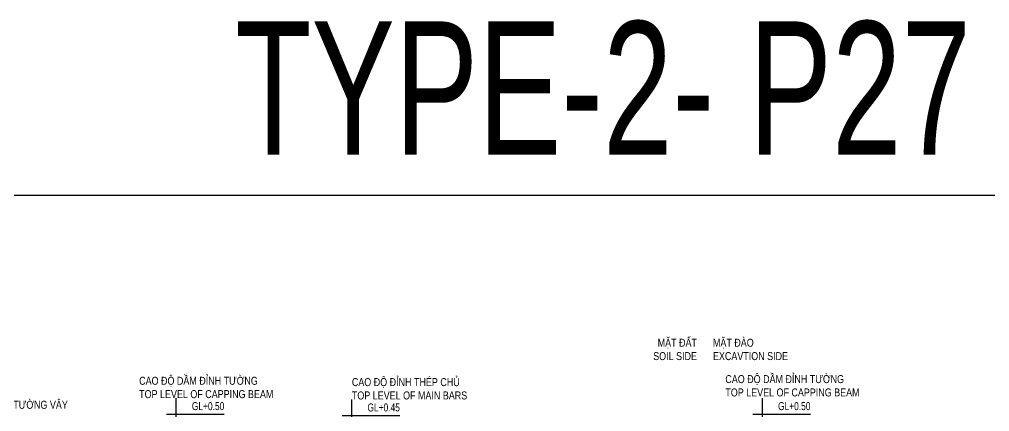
# Model space of a CAD drawing. Header units: millimetres. Extents: x 2746337 to 7547699, y -363432 to 15720.
# Drawn here: x 2871188 to 2907552, y 1014 to 15720 of the extents above; entities that cross this region are included whole.
import ezdxf
from ezdxf.enums import TextEntityAlignment as Align

# ---------------------------------------------------------------- set-up
doc = ezdxf.new("R2010")
doc.units = ezdxf.units.MM
doc.header["$LTSCALE"] = 1200
for name, color, linetype, lineweight in [('030_Label', 4, 'Continuous', 5), ('ENOTE', 2, 'Continuous', 15), ('LEADER', 8, 'Continuous', 9), ('TEXTVN', 2, 'Continuous', 20)]:
    doc.layers.add(name, color=color, linetype=linetype, lineweight=lineweight)
for name, color, linetype in [('CDC.02.DIM', 1, 'Continuous'), ('CDC.06.TEXT', 2, 'Continuous'), ('CDC.10.HATCH', 251, 'Continuous')]:
    doc.layers.add(name, color=color, linetype=linetype)
doc.styles.add('DB_Arial', font='arial.ttf', dxfattribs={"width": 0.8})
doc.styles.add('SMTEXT', font='arial.ttf', dxfattribs={"width": 0.75})
doc.styles.add('VNROMANS', font='VHAVAN.TTF', dxfattribs={"width": 0.8})

# ---------------------------------------------------------------- blocks, each defined once
blk = doc.blocks.new('tag_cd')
at = {"layer": 'CDC.10.HATCH'}
blk.add_hatch(color=256, dxfattribs=at).paths.add_polyline_path([(180, 240), (420, 0), (420, 240)])
at = {"layer": 'CDC.02.DIM'}
for points in [[(420, 240), (420, 0), (660, 240), (180, 240), (420, 0), (420, 1020)], [(60, 420), (2220, 420)], [(0, 0), (840, 0)]]:
    blk.add_lwpolyline(points, dxfattribs=at)
at = {"layer": 'CDC.06.TEXT', "ltscale": 0.5, "style": 'SMTEXT', "width": 0.75}
blk.add_attdef('CD', text='', height=300, dxfattribs=at).set_placement((2220, 570), align=Align.RIGHT)

msp = doc.modelspace()

# ---------------------------------------------------------------- linework, layer by layer
msp.add_lwpolyline([(2850680.1, 9128.3), (2944197.4, 9128.3), (2944197.4, -68024), (2850680.1, -68024)], close=True)
at = {"layer": 'LEADER', "lineweight": 20}
for points in [[(2894084.1, 2745.6, 0, 150, 0), (2894584.1, 2745.6, 0, 0, 0), (2896584.1, 2745.6, 0, 0, 0)], [(2899684.1, 2745.6, 0, 150, 0), (2899184.1, 2745.6, 0, 0, 0), (2897184.1, 2745.6, 0, 0, 0)]]:
    msp.add_lwpolyline(points, format="xyseb", dxfattribs=at)

# ---------------------------------------------------------------- block references
at = {"layer": 'ENOTE'}
for p, values in [((2876647, 500), {'CD': 'GL+0.50'}), ((2883229.8, 450), {'CD': 'GL+0.45'}), ((2898618.2, 500), {'CD': 'GL+0.50'})]:
    msp.add_blockref('tag_cd', p, dxfattribs=at).add_auto_attribs(values)

# ---------------------------------------------------------------- texts
at = {"layer": '030_Label', "style": 'VNROMANS', "width": 0.7}
msp.add_text('type-2- p27', height=5000, dxfattribs=at).set_placement((2893066.3, 13145.4), align=Align.MIDDLE_CENTER)
at = {"layer": 'TEXTVN', "style": 'DB_Arial', "width": 0.8}
for s, p in [('MẶT ĐẤT', (2896584.1, 3445.6)), ('SOIL SIDE', (2896584.1, 2945.6))]:
    msp.add_text(s, height=300, dxfattribs=at).set_placement(p, align=Align.RIGHT)
for s, p in [('MẶT ĐÀO', (2897184.1, 3445.6)), ('EXCAVTION SIDE', (2897184.1, 2945.6)), ('CAO ĐỘ DẦM ĐỈNH TƯỜNG', (2875676.6, 2020)), ('CAO ĐỘ ĐỈNH THÉP CHỦ', (2883649.8, 1970)), ('CAO ĐỘ DẦM ĐỈNH TƯỜNG', (2897647.8, 2082.8)), ('TOP LEVEL OF CAPPING BEAM', (2875676.6, 1520)), ('TOP LEVEL OF CAPPING BEAM', (2897647.8, 1582.8)), ('CAO ĐỘ ĐỈNH TƯỜNG VÂY', (2868629.2, 1120)), ('TOP LEVEL OF MAIN BARS', (2883649.8, 1470))]:
    msp.add_text(s, height=300, dxfattribs=at).set_placement(p)

doc.saveas('drawing.dxf')
